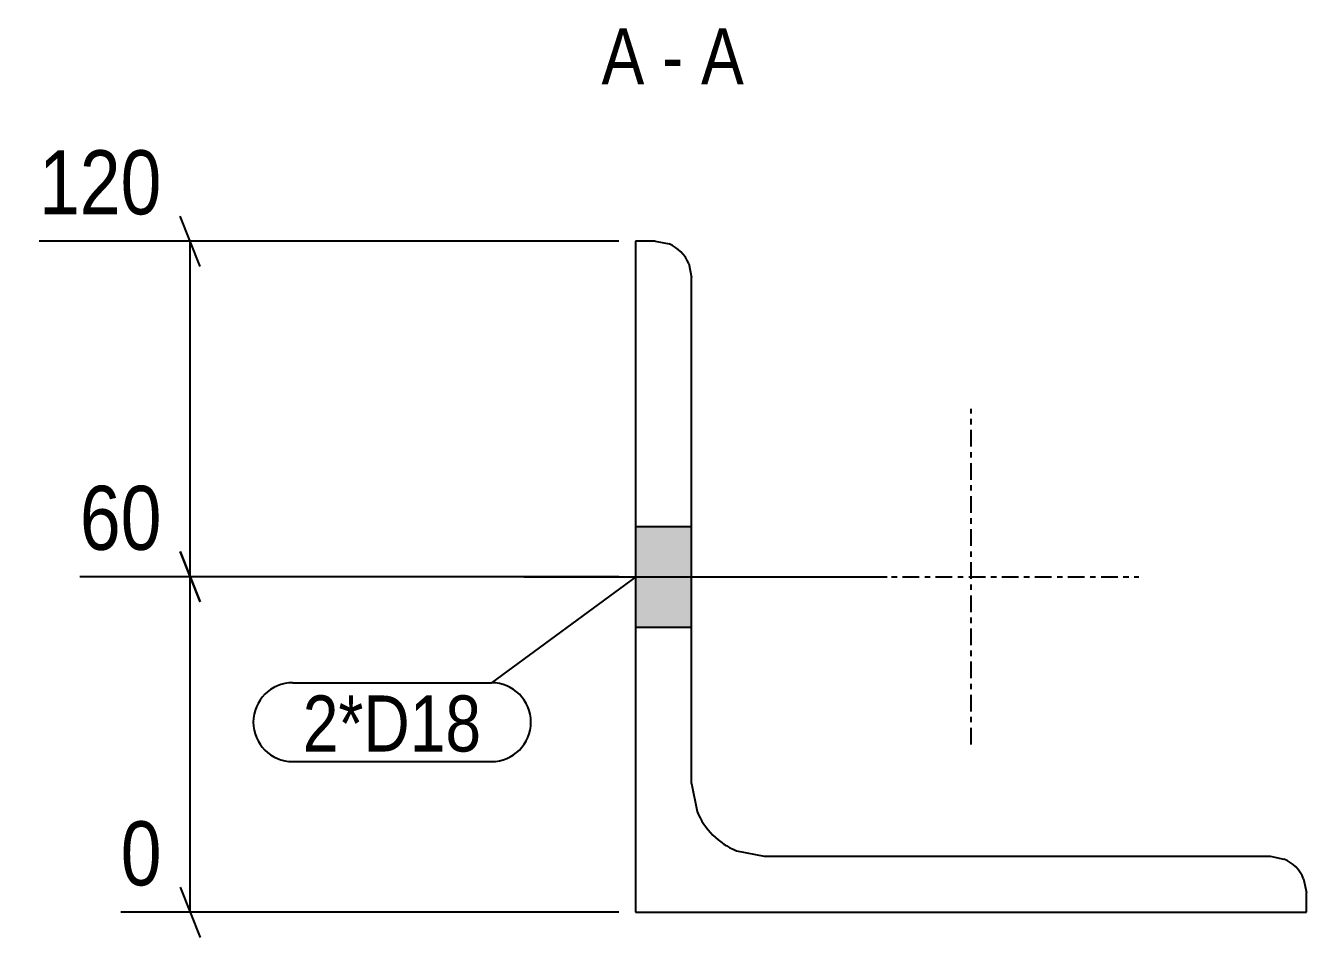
# Model space of a CAD drawing. Header units: millimetres. Extents: x 10 to 18255, y 9 to 371.
# Drawn here: x 18025.6 to 18254.8, y 9 to 172.1 of the extents above; entities that cross this region are included whole.
import ezdxf

# ---------------------------------------------------------------- set-up
doc = ezdxf.new("R2010")
doc.units = ezdxf.units.MM
doc.linetypes.add('DXK_LINE_DOT3', pattern=[5.9187, 2.979, -0.9799, 0.9799, -0.9799])
for name, color, linetype in [('MÅLSÆTNING', 7, 'Continuous'), ('STÅL', 7, 'Continuous'), ('TEKST', 7, 'Continuous')]:
    doc.layers.add(name, color=color, linetype=linetype)
doc.styles.add('Arial Narrow', font='ARIALN.TTF', dxfattribs={"height": 0.2})

msp = doc.modelspace()

# ---------------------------------------------------------------- hatches: boundary and pattern name
at = {"layer": 'STÅL', "linetype": 'Continuous'}
msp.add_hatch(color=96, dxfattribs=at).paths.add_polyline_path([(18144.78, 64.49), (18144.78, 82.49), (18134.78, 82.49), (18134.78, 64.49)])
msp.add_hatch(color=96, dxfattribs=at).paths.add_polyline_path([(18144.78, 64.49), (18144.78, 82.49), (18134.78, 82.49), (18134.78, 64.49)])

# ---------------------------------------------------------------- linework, layer by layer
at = {"layer": 'MÅLSÆTNING', "color": 7, "linetype": 'Continuous'}
for p, q in [((18056.89, 129), (18053.29, 138)), ((18131.78, 133.5), (18028.05, 133.5)), ((18055.09, 73.5), (18055.09, 133.5)), ((18056.89, 69), (18053.29, 78)), ((18131.78, 73.5), (18035.36, 73.5)), ((18131.78, 73.5), (18035.36, 73.5)), ((18055.09, 13.5), (18055.09, 73.5)), ((18053.29, 18), (18056.89, 9)), ((18131.78, 13.5), (18042.67, 13.5))]:
    msp.add_line(p, q, dxfattribs=at)
at = {"layer": 'STÅL', "color": 2, "linetype": 'Continuous'}
for p, q in [((18138.28, 133.5), (18134.78, 133.5)), ((18134.78, 133.5), (18134.78, 13.5)), ((18138.28, 133.5), (18140.77, 133.01)), ((18144.28, 129.49), (18144.78, 127)), ((18144.78, 36.5), (18144.78, 127)), ((18144.78, 36.5), (18145.77, 31.53)), ((18152.8, 24.49), (18157.78, 23.5)), ((18157.78, 23.5), (18248.28, 23.5)), ((18248.28, 23.5), (18250.77, 23.01)), ((18254.28, 19.49), (18254.78, 17)), ((18254.78, 13.5), (18254.78, 17)), ((18134.78, 13.5), (18254.78, 13.5))]:
    msp.add_line(p, q, dxfattribs=at)
at = {"layer": 'STÅL', "color": 7, "linetype": 'DXK_LINE_DOT3'}
for p, q in [((18194.78, 43.5), (18194.78, 103.5)), ((18164.78, 73.5), (18224.78, 73.5))]:
    msp.add_line(p, q, dxfattribs=at)
at = {"layer": 'STÅL', "color": 96, "linetype": 'Continuous'}
for p, q in [((18134.78, 82.49), (18144.78, 82.49)), ((18134.78, 82.49), (18144.78, 82.49)), ((18114.8, 73.49), (18179.8, 73.49)), ((18114.8, 73.49), (18179.8, 73.49)), ((18134.78, 64.49), (18144.78, 64.49)), ((18134.78, 64.49), (18144.78, 64.49))]:
    msp.add_line(p, q, dxfattribs=at)
at = {"layer": 'STÅL', "color": 2, "linetype": 'Continuous'}
for centre, radius, start, end in [((18138.28, 127), 6.5, 22.5, 67.5), ((18157.78, 36.5), 13, 202.5, 247.5), ((18248.28, 17), 6.5, 22.5, 67.5)]:
    msp.add_arc(centre, radius, start, end, dxfattribs=at)
at = {"layer": 'TEKST', "color": 7, "linetype": 'Continuous'}
for p, q in [((18134.79, 73.49), (18109, 54.54)), ((18073.43, 54.54), (18109, 54.54)), ((18073.43, 40.44), (18109, 40.44))]:
    msp.add_line(p, q, dxfattribs=at)
for centre, start, end in [((18073.43, 47.49), 90, 270), ((18109, 47.49), 270, 90)]:
    msp.add_arc(centre, 7.05, start, end, dxfattribs=at)

# ---------------------------------------------------------------- wipeouts: each hides what was drawn before it
at = {"color": 0, "linetype": 'Continuous'}
for points in [[(18136.35, 161.55), (18136.35, 172.05), (18128.68, 172.05), (18128.68, 161.55)], [(18143.33, 161.55), (18143.33, 172.05), (18139.5, 172.05), (18139.5, 161.55)], [(18154.15, 161.55), (18154.15, 172.05), (18146.48, 172.05), (18146.48, 161.55)]]:
    msp.add_wipeout(points, dxfattribs=at).dxf.layer = 'TEKST'
at = {"color": 0}
msp.add_wipeout([(18107.2, 42.24), (18107.2, 52.74), (18075.23, 52.74), (18075.23, 42.24)], dxfattribs=at).dxf.layer = 'TEKST'

# ---------------------------------------------------------------- next in the draw order: texts
at = {"layer": 'TEKST', "color": 3, "linetype": 'Continuous', "style": 'Arial Narrow'}
for s, p in [('A', (18128.68, 161.55)), ('A', (18146.48, 161.55)), ('-', (18139.5, 161.55))]:
    msp.add_text(s, height=10.02, dxfattribs=at).set_placement(p)

# ---------------------------------------------------------------- next in the draw order: wipeouts: each hides what was drawn before it
at = {"color": 0, "linetype": 'Continuous'}
for points in [[(18052.39, 135.9), (18052.39, 152.7), (18025.65, 152.7), (18025.65, 135.9)], [(18052.39, 75.9), (18052.39, 92.7), (18032.96, 92.7), (18032.96, 75.9)], [(18052.39, 15.9), (18052.39, 32.7), (18040.27, 32.7), (18040.27, 15.9)]]:
    msp.add_wipeout(points, dxfattribs=at).dxf.layer = 'MÅLSÆTNING'
at = {"color": 0}
msp.add_wipeout([(18107.2, 42.24), (18107.2, 52.74), (18075.23, 52.74), (18075.23, 42.24)], dxfattribs=at).dxf.layer = 'TEKST'

# ---------------------------------------------------------------- next in the draw order: linework, layer by layer
at = {"layer": 'MÅLSÆTNING', "color": 7, "linetype": 'Continuous'}
msp.add_line((18053.29, 78), (18056.89, 69), dxfattribs=at)

# ---------------------------------------------------------------- next in the draw order: texts
at = {"layer": 'MÅLSÆTNING', "color": 3, "linetype": 'Continuous', "style": 'Arial Narrow'}
for s, height, p in [('120', 11.453, (18028.05, 138.3)), ('60', 11.453, (18035.36, 78.3)), ('0', 11.45, (18042.67, 18.3))]:
    msp.add_text(s, height=height, dxfattribs=at).set_placement(p)
at = {"layer": 'TEKST', "color": 3, "style": 'Arial Narrow'}
msp.add_text('2*D18', height=10.021, dxfattribs=at).set_placement((18075.23, 42.24))

doc.saveas('drawing.dxf')
